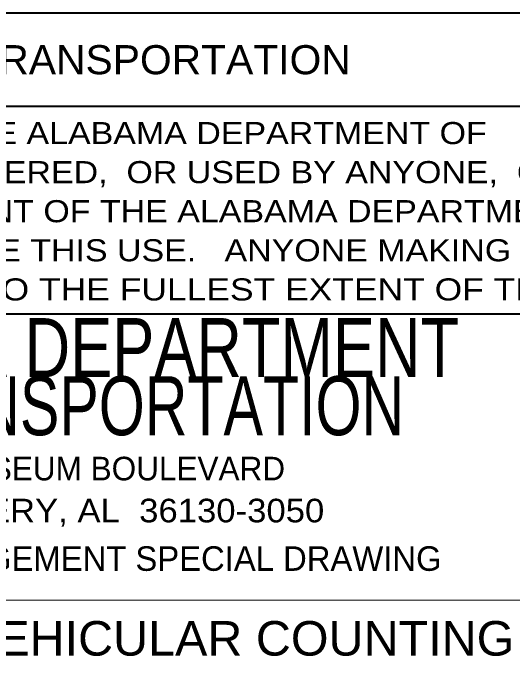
# Model space of a CAD drawing. Extents: x -524 to 1472, y -357 to 353.
# Drawn here: x 248.4 to 315.6, y -274.9 to -186.8 of the extents above; entities that cross this region are included whole.
import ezdxf
from ezdxf.enums import TextEntityAlignment as Align

# ---------------------------------------------------------------- set-up
doc = ezdxf.new("R2010")
doc.units = 0
doc.header["$LTSCALE"] = 2.5
doc.layers.add('1', color=7, linetype='Continuous', lineweight=13)
doc.layers.add('3', color=7, linetype='Continuous', lineweight=13)

msp = doc.modelspace()

# ---------------------------------------------------------------- linework, layer by layer
at = {"layer": '1'}
msp.add_line((178.078, -265.647), (345.836, -265.647), dxfattribs=at)
at = {"layer": '3', "lineweight": 40}
for p, q in [((345.836, -199.331), (91.073, -199.331)), ((345.371, -227.214), (90.622, -227.214))]:
    msp.add_line(p, q, dxfattribs=at)
msp.add_lwpolyline([(345.623, -186.799), (91.072, -186.799), (91.072, -307.311), (345.623, -307.311)], close=True, dxfattribs=at)

# ---------------------------------------------------------------- texts
at = {"layer": '1'}
for s, height, width, p in [('CURRENT ALABAMA DEPARTMENT OF TRANSPORTATION', 3.908, 1.05, (216.324, -195.01)), ('ALABAMA DEPARTMENT', 7.926, 0.8, (257.91, -235.69)), ('OF TRANSPORTATION', 7.926, 0.75, (257.664, -243.495)), ('MONTGOMERY, AL  36130-3050', 3.17, 1.1, (255.08, -255.199)), ('DETAILS OF VEHICULAR COUNTING', 4.642, 1.05, (258.896, -273.101)), ('DETAILS OF VEHICULAR COUNTING', 4.642, 1.05, (258.896, -273.101))]:
    msp.add_text(s, height=height, dxfattribs=dict(at, width=width)).set_placement(p, align=Align.CENTER)
for s, width, p in [('THIS DRAWING REPRESENTS DESIGNS PREPARED FOR USE BY THE ALABAMA DEPARTMENT OF', 1.15, (95.458, -204.392)), ('TRANSPORTATION AND IS NOT TO BE COPIED,  REPRODUCED,  ALTERED,  OR USED BY ANYONE,  OR', 1.15, (95.458, -209.642)), ('ANY ORGANIZATION,  WITHOUT THE EXPRESSED WRITTEN CONSENT OF THE ALABAMA DEPARTMENT', 1.15, (95.458, -214.887)), ('OF TRANSPORTATION REPRESENTATIVE AUTHORIZED TO APPROVE THIS USE.   ANYONE MAKING', 1.15, (95.458, -220.138)), ('UNAUTHORIZED USE OF THIS DRAWING MAY BE PROSECUTED TO THE FULLEST EXTENT OF THE LAW.', 1.2, (95.458, -225.394))]:
    msp.add_text(s, height=2.968, dxfattribs=dict(at, width=width)).set_placement(p)
msp.add_text('1409 COLISEUM BOULEVARD', height=3.17, dxfattribs=at).set_placement((254.889, -249.559), align=Align.CENTER)
msp.add_text('PROJECT MANAGEMENT SPECIAL DRAWING', height=3.298, dxfattribs=at).set_placement((210.162, -261.712))

doc.saveas('drawing.dxf')
